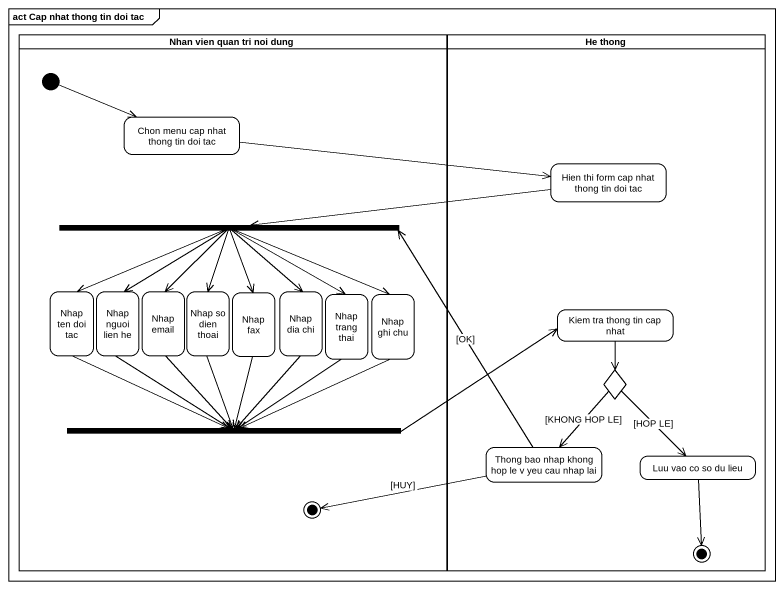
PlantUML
@startuml
mainframe act Cap nhat thong tin doi tac
hide empty description
state "Nhan vien quan tri noi dung" as Nhan_vien_quan_tri_noi_dung <<partition>> {
  state "Chon menu cap nhat thong tin doi tac" as Chon_menu_cap_nhat_thong
  state fork1 <<fork>>
  state "Nhap ten doi tac" as Nhap_ten_doi_tac
  state "Nhap nguoi lien he" as Nhap_nguoi_lien_he
  state "Nhap email" as Nhap_email
  state "Nhap so dien thoai" as Nhap_so_dien_thoai
  state "Nhap fax" as Nhap_fax
  state "Nhap dia chi" as Nhap_dia_chi
  state "Nhap trang thai" as Nhap_trang_thai
  state "Nhap ghi chu" as Nhap_ghi_chu
  state fork2 <<join>>
  state final1 <<end>>
  [*] -right-> Chon_menu_cap_nhat_thong
}
state "He thong" as He_thong <<partition>> {
  state "Hien thi form cap nhat thong tin doi tac" as Hien_thi_form_cap_nhat
  state "Kiem tra thong tin cap nhat" as Kiem_tra_thong_tin_cap_nhat
  state choice1 <<choice>>
  state "Thong bao nhap khong hop le v yeu cau nhap lai" as Thong_bao_nhap_khong_hop_le
  state "Luu vao co so du lieu" as Luu_vao_co_so_du_lieu
  Luu_vao_co_so_du_lieu --> [*]
}
Chon_menu_cap_nhat_thong -right-> Hien_thi_form_cap_nhat
Hien_thi_form_cap_nhat -left-> fork1
fork1 --> Nhap_ten_doi_tac
fork1 --> Nhap_nguoi_lien_he
fork1 --> Nhap_email
fork1 --> Nhap_so_dien_thoai
fork1 --> Nhap_fax
fork1 --> Nhap_dia_chi
fork1 --> Nhap_trang_thai
fork1 --> Nhap_ghi_chu
Nhap_ten_doi_tac --> fork2
Nhap_nguoi_lien_he --> fork2
Nhap_email --> fork2
Nhap_so_dien_thoai --> fork2
Nhap_fax --> fork2
Nhap_dia_chi --> fork2
Nhap_trang_thai --> fork2
Nhap_ghi_chu --> fork2
Kiem_tra_thong_tin_cap_nhat --> choice1
choice1 --> Thong_bao_nhap_khong_hop_le : [KHONG HOP LE]
choice1 --> Luu_vao_co_so_du_lieu : [HOP LE]
fork2 -right-> Kiem_tra_thong_tin_cap_nhat
Thong_bao_nhap_khong_hop_le -up-> fork1 : [OK]
Thong_bao_nhap_khong_hop_le -left-> final1 : [HUY]
@enduml
